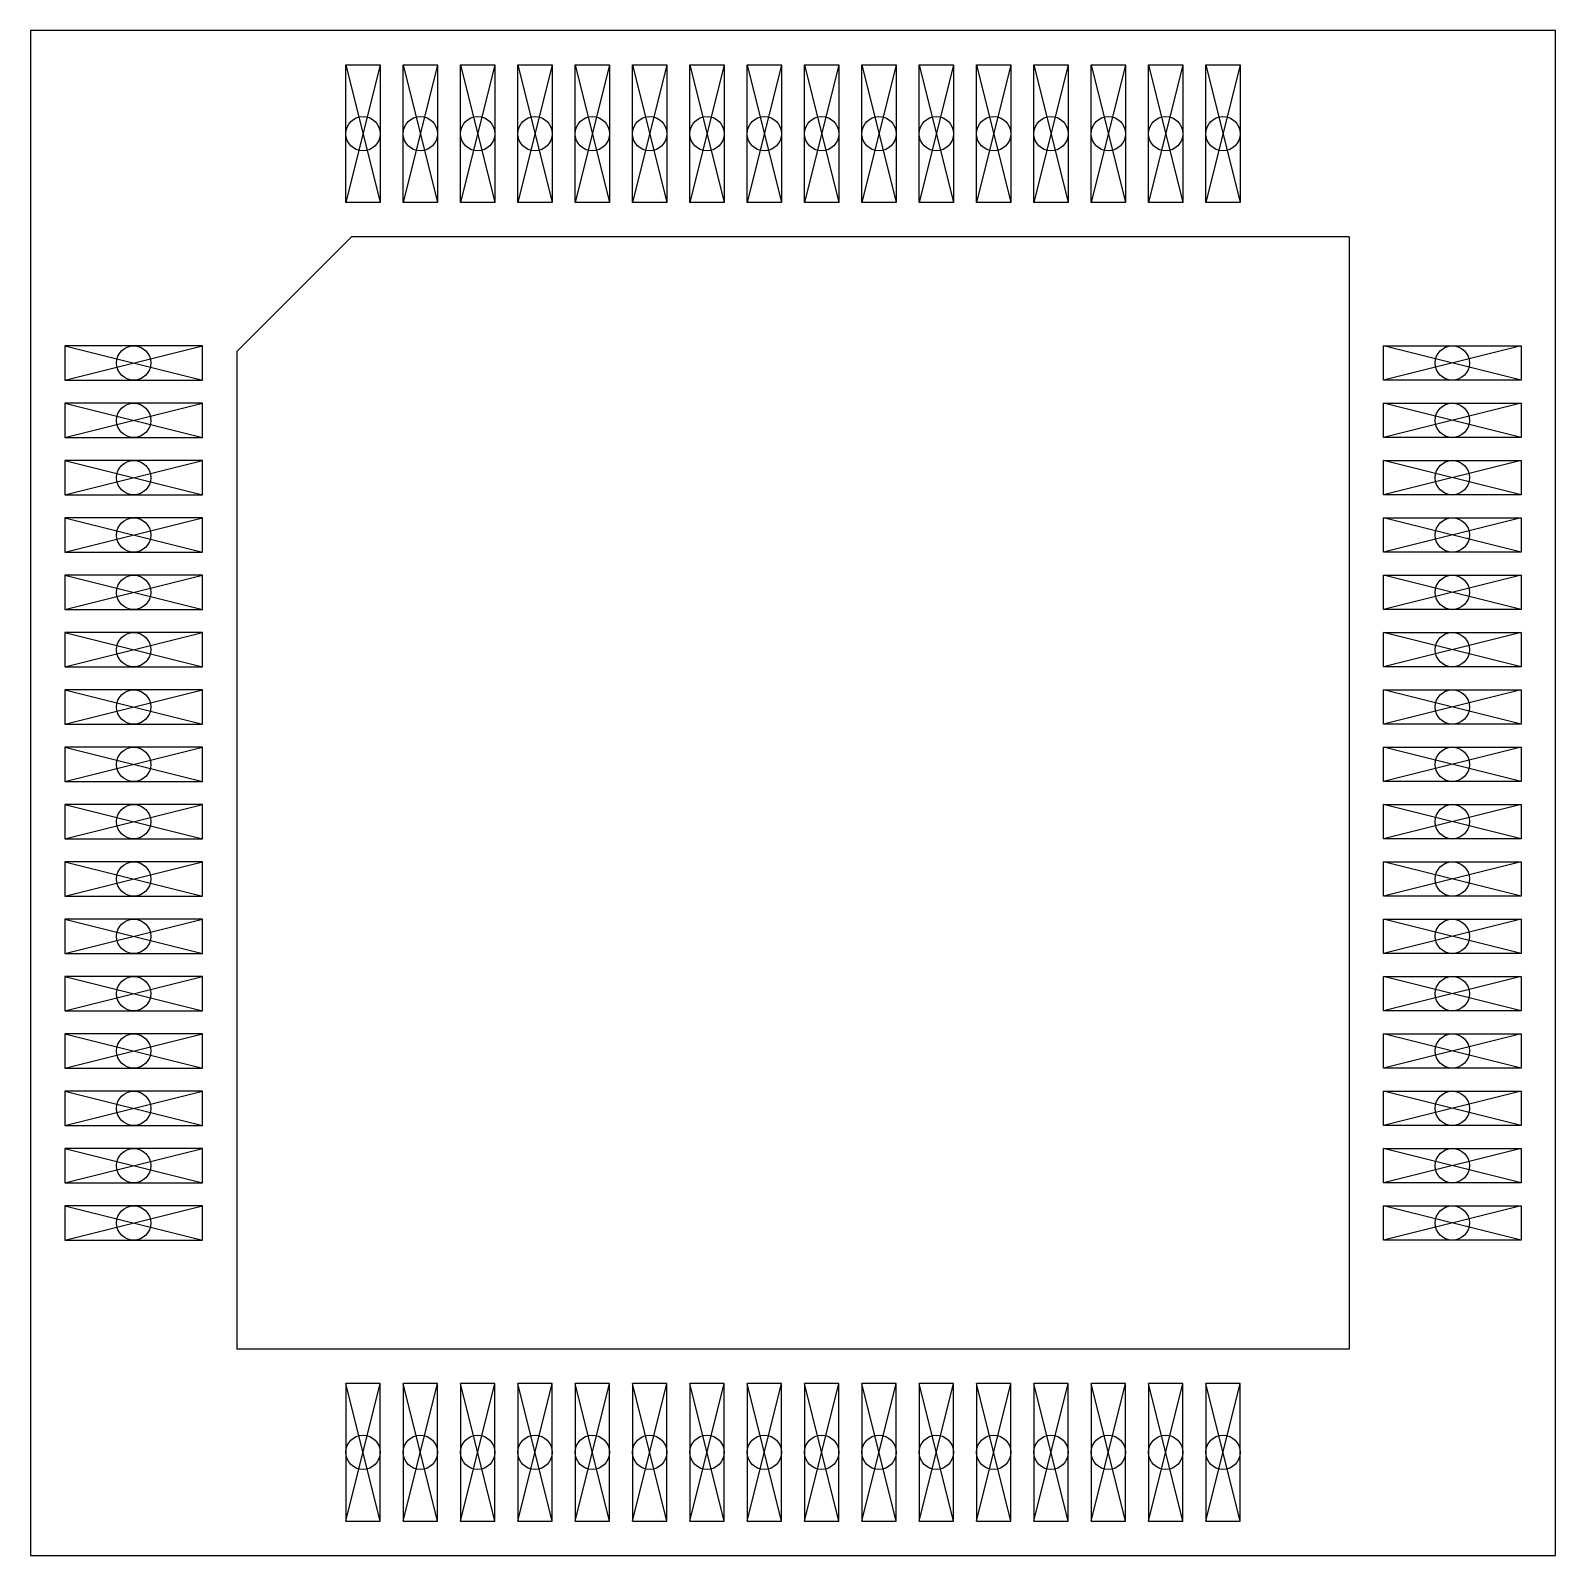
# Model space of a CAD drawing. Extents: x -1.5 to 11.8, y -11.8 to 1.5.
import ezdxf

# ---------------------------------------------------------------- set-up
doc = ezdxf.new("R2010")
doc.units = 0
doc.layers.add('粗实线层', color=7, linetype='CONTINUOUS')
doc.layers.add('细实线层', color=7, linetype='CONTINUOUS')

msp = doc.modelspace()

# ---------------------------------------------------------------- linework, layer by layer
at = {"layer": '粗实线层'}
for p, q in [((-1.5, 1.5), (-1.5, -11.8)), ((11.8, 1.5), (-1.5, 1.5)), ((11.8, -11.8), (11.8, 1.5)), ((0.3, -1.3), (1.3, -0.3)), ((10, -0.3), (1.3, -0.3)), ((10, -0.3), (10, -10)), ((0.3, -1.3), (0.3, -10)), ((10, -10), (0.3, -10)), ((-1.5, -11.8), (11.8, -11.8))]:
    msp.add_line(p, q, dxfattribs=at)
at = {"layer": '细实线层'}
for p, q in [((1.55, 1.2), (1.25, 0)), ((1.25, 1.2), (1.55, 0)), ((2.05, 1.2), (1.75, 0)), ((1.75, 1.2), (2.05, 0)), ((2.55, 1.2), (2.25, 0)), ((2.25, 1.2), (2.55, 0)), ((3.05, 1.2), (2.75, 0)), ((2.75, 1.2), (3.05, 0)), ((3.55, 1.2), (3.25, 0)), ((3.25, 1.2), (3.55, 0)), ((4.05, 1.2), (3.75, 0)), ((3.75, 1.2), (4.05, 0)), ((4.55, 1.2), (4.25, 0)), ((4.25, 1.2), (4.55, 0)), ((5.05, 1.2), (4.75, 0)), ((4.75, 1.2), (5.05, 0)), ((5.55, 1.2), (5.25, 0)), ((5.25, 1.2), (5.55, 0)), ((6.05, 1.2), (5.75, 0)), ((5.75, 1.2), (6.05, 0)), ((6.55, 1.2), (6.25, 0)), ((6.25, 1.2), (6.55, 0)), ((7.05, 1.2), (6.75, 0)), ((6.75, 1.2), (7.05, 0)), ((7.55, 1.2), (7.25, 0)), ((7.25, 1.2), (7.55, 0)), ((8.05, 1.2), (7.75, 0)), ((7.75, 1.2), (8.05, 0)), ((8.55, 1.2), (8.25, 0)), ((8.25, 1.2), (8.55, 0)), ((9.05, 1.2), (8.75, 0)), ((8.75, 1.2), (9.05, 0)), ((-1.2, -1.55), (0, -1.25)), ((-1.2, -1.25), (0, -1.55)), ((11.5, -1.55), (10.3, -1.25)), ((11.5, -1.25), (10.3, -1.55)), ((-1.2, -2.05), (0, -1.75)), ((-1.2, -1.75), (0, -2.05)), ((11.5, -2.05), (10.3, -1.75)), ((11.5, -1.75), (10.3, -2.05)), ((-1.2, -2.55), (0, -2.25)), ((-1.2, -2.25), (0, -2.55)), ((11.5, -2.55), (10.3, -2.25)), ((11.5, -2.25), (10.3, -2.55)), ((-1.2, -3.05), (0, -2.75)), ((-1.2, -2.75), (0, -3.05)), ((11.5, -3.05), (10.3, -2.75)), ((11.5, -2.75), (10.3, -3.05)), ((-1.2, -3.55), (0, -3.25)), ((-1.2, -3.25), (0, -3.55)), ((11.5, -3.55), (10.3, -3.25)), ((11.5, -3.25), (10.3, -3.55)), ((-1.2, -4.05), (0, -3.75)), ((-1.2, -3.75), (0, -4.05)), ((11.5, -4.05), (10.3, -3.75)), ((11.5, -3.75), (10.3, -4.05)), ((-1.2, -4.55), (0, -4.25)), ((-1.2, -4.25), (0, -4.55)), ((11.5, -4.55), (10.3, -4.25)), ((11.5, -4.25), (10.3, -4.55)), ((-1.2, -5.05), (0, -4.75)), ((-1.2, -4.75), (0, -5.05)), ((11.5, -5.05), (10.3, -4.75)), ((11.5, -4.75), (10.3, -5.05)), ((-1.2, -5.55), (0, -5.25)), ((-1.2, -5.25), (0, -5.55)), ((11.5, -5.55), (10.3, -5.25)), ((11.5, -5.25), (10.3, -5.55)), ((-1.2, -6.05), (0, -5.75)), ((-1.2, -5.75), (0, -6.05)), ((11.5, -6.05), (10.3, -5.75)), ((11.5, -5.75), (10.3, -6.05)), ((-1.2, -6.55), (0, -6.25)), ((-1.2, -6.25), (0, -6.55)), ((11.5, -6.55), (10.3, -6.25)), ((11.5, -6.25), (10.3, -6.55)), ((-1.2, -7.05), (0, -6.75)), ((-1.2, -6.75), (0, -7.05)), ((11.5, -7.05), (10.3, -6.75)), ((11.5, -6.75), (10.3, -7.05)), ((-1.2, -7.55), (0, -7.25)), ((-1.2, -7.25), (0, -7.55)), ((11.5, -7.55), (10.3, -7.25)), ((11.5, -7.25), (10.3, -7.55)), ((-1.2, -8.05), (0, -7.75)), ((-1.2, -7.75), (0, -8.05)), ((11.5, -8.05), (10.3, -7.75)), ((11.5, -7.75), (10.3, -8.05)), ((-1.2, -8.55), (0, -8.25)), ((-1.2, -8.25), (0, -8.55)), ((11.5, -8.55), (10.3, -8.25)), ((11.5, -8.25), (10.3, -8.55)), ((-1.2, -9.05), (0, -8.75)), ((-1.2, -8.75), (0, -9.05)), ((11.5, -9.05), (10.3, -8.75)), ((11.5, -8.75), (10.3, -9.05)), ((1.55, -11.5), (1.25, -10.3)), ((1.25, -11.5), (1.55, -10.3)), ((2.05, -11.5), (1.75, -10.3)), ((1.75, -11.5), (2.05, -10.3)), ((2.55, -11.5), (2.25, -10.3)), ((2.25, -11.5), (2.55, -10.3)), ((3.05, -11.5), (2.75, -10.3)), ((2.75, -11.5), (3.05, -10.3)), ((3.55, -11.5), (3.25, -10.3)), ((3.25, -11.5), (3.55, -10.3)), ((4.05, -11.5), (3.75, -10.3)), ((3.75, -11.5), (4.05, -10.3)), ((4.55, -11.5), (4.25, -10.3)), ((4.25, -11.5), (4.55, -10.3)), ((5.05, -11.5), (4.75, -10.3)), ((4.75, -11.5), (5.05, -10.3)), ((5.55, -11.5), (5.25, -10.3)), ((5.25, -11.5), (5.55, -10.3)), ((6.05, -11.5), (5.75, -10.3)), ((5.75, -11.5), (6.05, -10.3)), ((6.55, -11.5), (6.25, -10.3)), ((6.25, -11.5), (6.55, -10.3)), ((7.05, -11.5), (6.75, -10.3)), ((6.75, -11.5), (7.05, -10.3)), ((7.55, -11.5), (7.25, -10.3)), ((7.25, -11.5), (7.55, -10.3)), ((8.05, -11.5), (7.75, -10.3)), ((7.75, -11.5), (8.05, -10.3)), ((8.55, -11.5), (8.25, -10.3)), ((8.25, -11.5), (8.55, -10.3)), ((9.05, -11.5), (8.75, -10.3)), ((8.75, -11.5), (9.05, -10.3))]:
    msp.add_line(p, q, dxfattribs=at)
for points in [[(1.25, 0), (1.25, 1.2), (1.55, 1.2), (1.55, 0)], [(1.75, 0), (1.75, 1.2), (2.05, 1.2), (2.05, 0)], [(2.25, 0), (2.25, 1.2), (2.55, 1.2), (2.55, 0)], [(2.75, 0), (2.75, 1.2), (3.05, 1.2), (3.05, 0)], [(3.25, 0), (3.25, 1.2), (3.55, 1.2), (3.55, 0)], [(3.75, 0), (3.75, 1.2), (4.05, 1.2), (4.05, 0)], [(4.25, 0), (4.25, 1.2), (4.55, 1.2), (4.55, 0)], [(4.75, 0), (4.75, 1.2), (5.05, 1.2), (5.05, 0)], [(5.25, 0), (5.25, 1.2), (5.55, 1.2), (5.55, 0)], [(5.75, 0), (5.75, 1.2), (6.05, 1.2), (6.05, 0)], [(6.25, 0), (6.25, 1.2), (6.55, 1.2), (6.55, 0)], [(6.75, 0), (6.75, 1.2), (7.05, 1.2), (7.05, 0)], [(7.25, 0), (7.25, 1.2), (7.55, 1.2), (7.55, 0)], [(7.75, 0), (7.75, 1.2), (8.05, 1.2), (8.05, 0)], [(8.25, 0), (8.25, 1.2), (8.55, 1.2), (8.55, 0)], [(8.75, 0), (8.75, 1.2), (9.05, 1.2), (9.05, 0)], [(0, -1.25), (-1.2, -1.25), (-1.2, -1.55), (0, -1.55)], [(10.3, -1.25), (11.5, -1.25), (11.5, -1.55), (10.3, -1.55)], [(0, -1.75), (-1.2, -1.75), (-1.2, -2.05), (0, -2.05)], [(10.3, -1.75), (11.5, -1.75), (11.5, -2.05), (10.3, -2.05)], [(0, -2.25), (-1.2, -2.25), (-1.2, -2.55), (0, -2.55)], [(10.3, -2.25), (11.5, -2.25), (11.5, -2.55), (10.3, -2.55)], [(0, -2.75), (-1.2, -2.75), (-1.2, -3.05), (0, -3.05)], [(10.3, -2.75), (11.5, -2.75), (11.5, -3.05), (10.3, -3.05)], [(0, -3.25), (-1.2, -3.25), (-1.2, -3.55), (0, -3.55)], [(10.3, -3.25), (11.5, -3.25), (11.5, -3.55), (10.3, -3.55)], [(0, -3.75), (-1.2, -3.75), (-1.2, -4.05), (0, -4.05)], [(10.3, -3.75), (11.5, -3.75), (11.5, -4.05), (10.3, -4.05)], [(0, -4.25), (-1.2, -4.25), (-1.2, -4.55), (0, -4.55)], [(10.3, -4.25), (11.5, -4.25), (11.5, -4.55), (10.3, -4.55)], [(0, -4.75), (-1.2, -4.75), (-1.2, -5.05), (0, -5.05)], [(10.3, -4.75), (11.5, -4.75), (11.5, -5.05), (10.3, -5.05)], [(0, -5.25), (-1.2, -5.25), (-1.2, -5.55), (0, -5.55)], [(10.3, -5.25), (11.5, -5.25), (11.5, -5.55), (10.3, -5.55)], [(0, -5.75), (-1.2, -5.75), (-1.2, -6.05), (0, -6.05)], [(10.3, -5.75), (11.5, -5.75), (11.5, -6.05), (10.3, -6.05)], [(0, -6.25), (-1.2, -6.25), (-1.2, -6.55), (0, -6.55)], [(10.3, -6.25), (11.5, -6.25), (11.5, -6.55), (10.3, -6.55)], [(0, -6.75), (-1.2, -6.75), (-1.2, -7.05), (0, -7.05)], [(10.3, -6.75), (11.5, -6.75), (11.5, -7.05), (10.3, -7.05)], [(0, -7.25), (-1.2, -7.25), (-1.2, -7.55), (0, -7.55)], [(10.3, -7.25), (11.5, -7.25), (11.5, -7.55), (10.3, -7.55)], [(0, -7.75), (-1.2, -7.75), (-1.2, -8.05), (0, -8.05)], [(10.3, -7.75), (11.5, -7.75), (11.5, -8.05), (10.3, -8.05)], [(0, -8.25), (-1.2, -8.25), (-1.2, -8.55), (0, -8.55)], [(10.3, -8.25), (11.5, -8.25), (11.5, -8.55), (10.3, -8.55)], [(0, -8.75), (-1.2, -8.75), (-1.2, -9.05), (0, -9.05)], [(10.3, -8.75), (11.5, -8.75), (11.5, -9.05), (10.3, -9.05)], [(1.25, -10.3), (1.25, -11.5), (1.55, -11.5), (1.55, -10.3)], [(1.75, -10.3), (1.75, -11.5), (2.05, -11.5), (2.05, -10.3)], [(2.25, -10.3), (2.25, -11.5), (2.55, -11.5), (2.55, -10.3)], [(2.75, -10.3), (2.75, -11.5), (3.05, -11.5), (3.05, -10.3)], [(3.25, -10.3), (3.25, -11.5), (3.55, -11.5), (3.55, -10.3)], [(3.75, -10.3), (3.75, -11.5), (4.05, -11.5), (4.05, -10.3)], [(4.25, -10.3), (4.25, -11.5), (4.55, -11.5), (4.55, -10.3)], [(4.75, -10.3), (4.75, -11.5), (5.05, -11.5), (5.05, -10.3)], [(5.25, -10.3), (5.25, -11.5), (5.55, -11.5), (5.55, -10.3)], [(5.75, -10.3), (5.75, -11.5), (6.05, -11.5), (6.05, -10.3)], [(6.25, -10.3), (6.25, -11.5), (6.55, -11.5), (6.55, -10.3)], [(6.75, -10.3), (6.75, -11.5), (7.05, -11.5), (7.05, -10.3)], [(7.25, -10.3), (7.25, -11.5), (7.55, -11.5), (7.55, -10.3)], [(7.75, -10.3), (7.75, -11.5), (8.05, -11.5), (8.05, -10.3)], [(8.25, -10.3), (8.25, -11.5), (8.55, -11.5), (8.55, -10.3)], [(8.75, -10.3), (8.75, -11.5), (9.05, -11.5), (9.05, -10.3)]]:
    msp.add_lwpolyline(points, close=True, dxfattribs=at)
for centre in [(1.4, 0.6), (1.9, 0.6), (1.9, 0.6), (2.4, 0.6), (2.4, 0.6), (2.9, 0.6), (2.9, 0.6), (3.4, 0.6), (3.4, 0.6), (3.9, 0.6), (3.9, 0.6), (4.4, 0.6), (4.4, 0.6), (4.9, 0.6), (4.9, 0.6), (5.4, 0.6), (5.4, 0.6), (5.9, 0.6), (5.9, 0.6), (6.4, 0.6), (6.4, 0.6), (6.9, 0.6), (6.9, 0.6), (7.4, 0.6), (7.4, 0.6), (7.9, 0.6), (7.9, 0.6), (8.4, 0.6), (8.4, 0.6), (8.9, 0.6), (8.9, 0.6), (-0.6, -1.4), (10.9, -1.4), (-0.6, -1.9), (-0.6, -1.9), (10.9, -1.9), (10.9, -1.9), (-0.6, -2.4), (-0.6, -2.4), (10.9, -2.4), (10.9, -2.4), (-0.6, -2.9), (-0.6, -2.9), (10.9, -2.9), (10.9, -2.9), (-0.6, -3.4), (-0.6, -3.4), (10.9, -3.4), (10.9, -3.4), (-0.6, -3.9), (-0.6, -3.9), (10.9, -3.9), (10.9, -3.9), (-0.6, -4.4), (-0.6, -4.4), (10.9, -4.4), (10.9, -4.4), (-0.6, -4.9), (-0.6, -4.9), (10.9, -4.9), (10.9, -4.9), (-0.6, -5.4), (-0.6, -5.4), (10.9, -5.4), (10.9, -5.4), (-0.6, -5.9), (-0.6, -5.9), (10.9, -5.9), (10.9, -5.9), (-0.6, -6.4), (-0.6, -6.4), (10.9, -6.4), (10.9, -6.4), (-0.6, -6.9), (-0.6, -6.9), (10.9, -6.9), (10.9, -6.9), (-0.6, -7.4), (-0.6, -7.4), (10.9, -7.4), (10.9, -7.4), (-0.6, -7.9), (-0.6, -7.9), (10.9, -7.9), (10.9, -7.9), (-0.6, -8.4), (-0.6, -8.4), (10.9, -8.4), (10.9, -8.4), (-0.6, -8.9), (-0.6, -8.9), (10.9, -8.9), (10.9, -8.9), (1.4, -10.9), (1.9, -10.9), (1.9, -10.9), (2.4, -10.9), (2.4, -10.9), (2.9, -10.9), (2.9, -10.9), (3.4, -10.9), (3.4, -10.9), (3.9, -10.9), (3.9, -10.9), (4.4, -10.9), (4.4, -10.9), (4.9, -10.9), (4.9, -10.9), (5.4, -10.9), (5.4, -10.9), (5.9, -10.9), (5.9, -10.9), (6.4, -10.9), (6.4, -10.9), (6.9, -10.9), (6.9, -10.9), (7.4, -10.9), (7.4, -10.9), (7.9, -10.9), (7.9, -10.9), (8.4, -10.9), (8.4, -10.9), (8.9, -10.9), (8.9, -10.9)]:
    msp.add_circle(centre, 0.15, dxfattribs=at)

doc.saveas('drawing.dxf')
